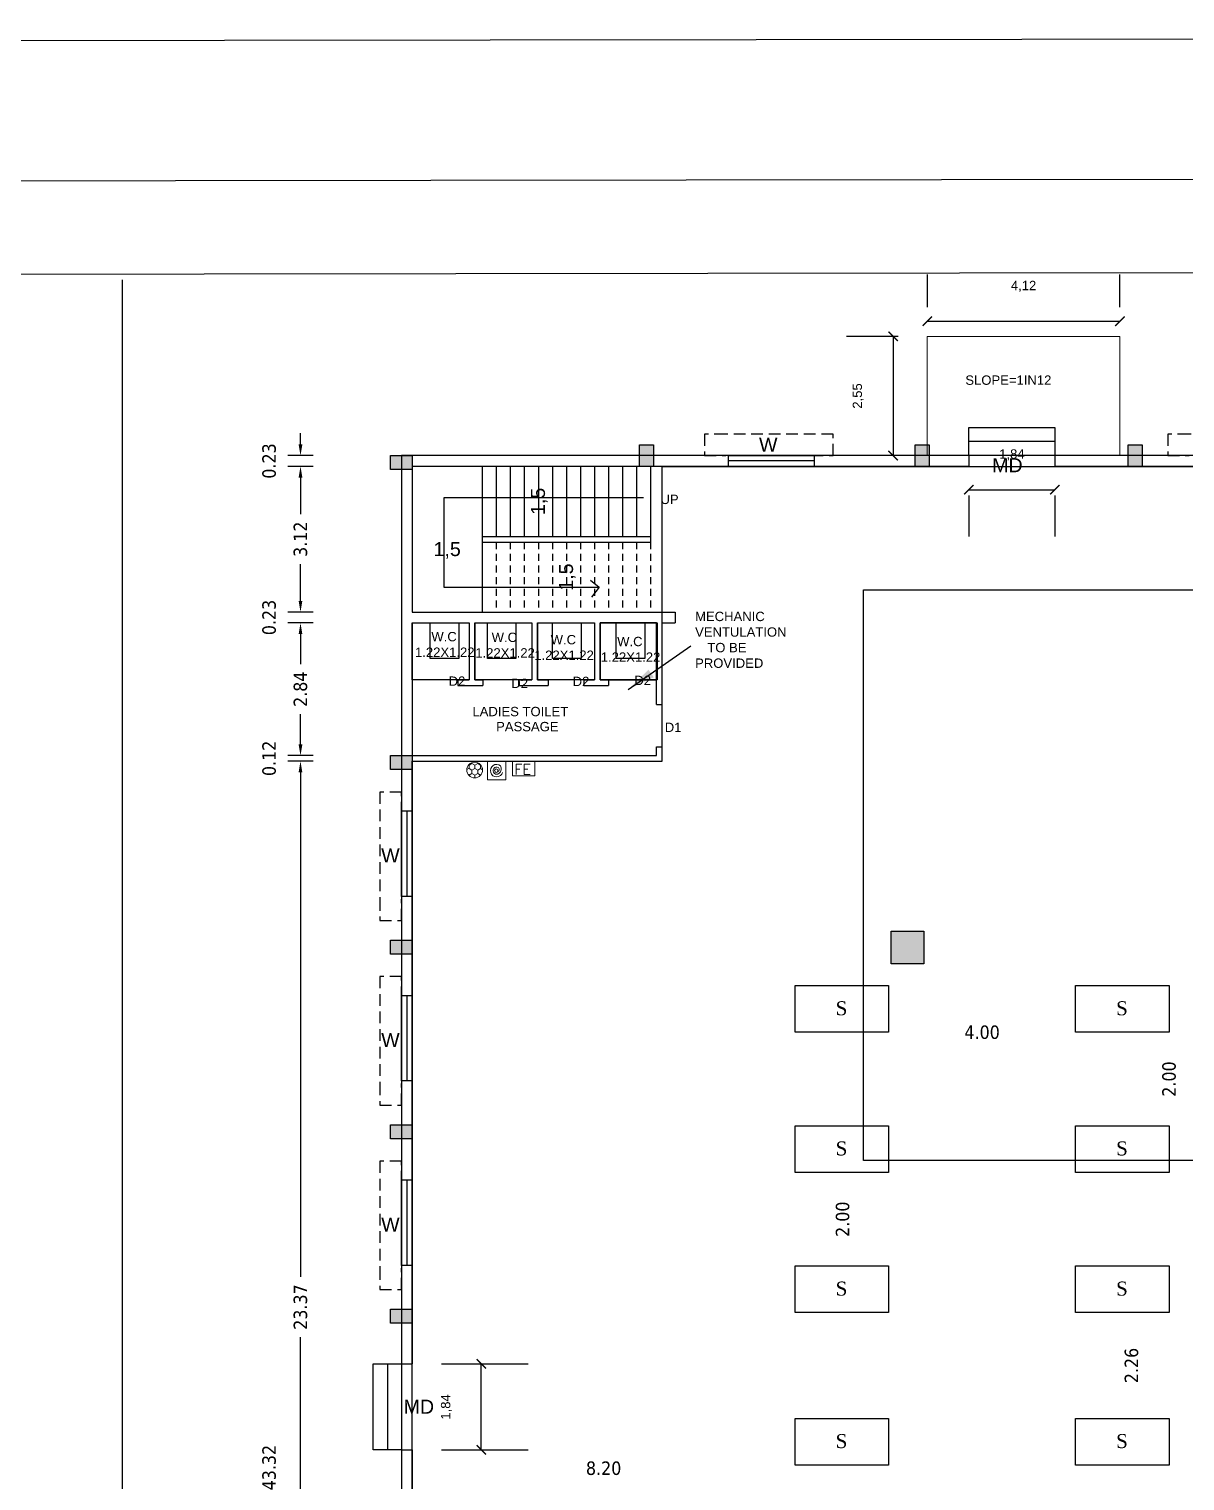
# Model space of a CAD drawing. Header units: metres. Extents: x 2292 to 2697, y 2134 to 2248.
# Drawn here: x 2505.64 to 2530.36, y 2216.85 to 2247.92 of the extents above; entities that cross this region are included whole.
import ezdxf

# ---------------------------------------------------------------- set-up
doc = ezdxf.new("R2010")
doc.units = ezdxf.units.M
doc.linetypes.add('DASHED', pattern=[0.75, 0.5, -0.25])
for name, color, linetype in [('BLK_1_COVERED_AREA', 140, 'Continuous'), ('BLK_1_FLR_0_EXIT_WIDTH_DOOR', 2, 'Continuous'), ('BLK_1_FLR_0_REGULAR_ROOM_4', 4, 'Continuous'), ('BLK_1_FLR_0_ROOM_4_LIGHT_VENTILATION_1', 4, 'Continuous'), ('BLK_1_FLR_0_WASH', 60, 'Continuous'), ('BLK_1_FLR_0_WATER_CLOSET', 213, 'Continuous'), ('TOILET_VENTILATION', 6, 'Continuous'), ('WORKSHOP_AREA', 121, 'Continuous')]:
    doc.layers.add(name, color=color, linetype=linetype)
doc.layers.add('BLK_1_DA_RAMP_1', color=1, linetype='Continuous', lineweight=0)
doc.layers.add('BLK_1_FLR_0_BLT_UP_AREA', color=45, linetype='Continuous', plot=False)
doc.styles.add('CODE', font='tahoma.ttf')
doc.styles.add('DIM', font='swissc.ttf')
doc.styles.add('Schedule', font='romans.shx')
doc.styles.get("Standard").update_dxf_attribs({"font": 'arial.ttf'})
doc.dimstyles.new('Din', dxfattribs={"dimscale": 0, "dimtxt": 0.25, "dimasz": 0.1, "dimexe": 0.15, "dimexo": 0.15, "dimgap": 0.03, "dimtad": 0, "dimzin": 0, "dimdsep": 46, "dimtxsty": 'DIM', "dimblk": 'ARCHTICK', "dimcen": 0.09, "dimdle": 0.15, "dimse1": 1, "dimse2": 1, "dimclrd": 256, "dimclre": 256, "dimclrt": 7, "dimadec": 0, "dimazin": 3, "dimtfac": 1, "dimtofl": 0, "dimtmove": 1, "dimatfit": 3, "dimfxl": 0, "dimtolj": 1, "dimtzin": 0, "dimarcsym": 0})
doc.dimstyles.new('ISO-25', dxfattribs={"dimtxt": 0.5, "dimasz": 2.5, "dimexe": 1, "dimexo": 0.625, "dimtad": 1, "dimtxsty": 'Standard', "dimcen": 2.5, "dimadec": 0, "dimazin": 0, "dimtfac": 1, "dimtmove": 0, "dimatfit": 3, "dimfxl": 0, "dimarcsym": 0})

# ---------------------------------------------------------------- blocks, each defined once
blk = doc.blocks.new('*D367')
at = {"layer": 'Defpoints', "color": 0}
for p in [(2517.132, 2238.561), (2516.832, 2237.061), (2517.132, 2237.061)]:
    blk.add_point(p, dxfattribs=at)
at = {"color": 0, "insert": (2516.552, 2237.811), "char_height": 0.3, "attachment_point": 5, "rotation": 90}
blk.add_mtext('1,5', dxfattribs=at)
blk = doc.blocks.new('_ArchTick')
at = {"color": 0, "linetype": 'ByBlock', "const_width": 0.15}
blk.add_lwpolyline([(-0.5, -0.5), (0.5, 0.5)], dxfattribs=at)
blk = doc.blocks.new('*D368')
at = {"layer": 'Defpoints', "color": 0, "linetype": 'DASHED', "ltscale": 0.3}
for p in [(2517.432, 2236.941), (2517.432, 2236.941), (2517.432, 2235.441)]:
    blk.add_point(p, dxfattribs=at)
at = {"color": 0, "linetype": 'DASHED', "ltscale": 0.3, "insert": (2517.152, 2236.191), "char_height": 0.3, "attachment_point": 5, "rotation": 90}
blk.add_mtext('1,5', dxfattribs=at)
blk = doc.blocks.new('*D369')
at = {"layer": 'Defpoints', "color": 0}
for p in [(2513.832, 2236.482), (2513.832, 2236.473), (2515.332, 2236.473)]:
    blk.add_point(p, dxfattribs=at)
at = {"color": 0, "insert": (2514.582, 2236.762), "char_height": 0.3, "attachment_point": 5}
blk.add_mtext('1,5', dxfattribs=at)
blk = doc.blocks.new('A$C3F6E631D')
at = {"lineweight": 9}
for p, q in [((0, 0.885), (0.902, 0.885)), ((0, 0), (0, 0.885)), ((0.902, 0.885), (0.902, 0)), ((0.902, 0), (0, 0))]:
    blk.add_line(p, q, dxfattribs=at)
blk.add_circle((0.448, 0.466), 0.0817, dxfattribs=at)
for centre, radius, start, end in [((0.448, 0.447), 0.299, 321.4372, 253.2573), ((0.449, 0.447), 0.174, 329.12635, 222.29362), ((0.543, 0.517), 0.292, 219.90119, 298.52807), ((0.509, 0.459), 0.135, 195.99312, 311.1342)]:
    blk.add_arc(centre, radius, start, end, dxfattribs=at)
blk = doc.blocks.new('A$C453E5C48')
at = {"linetype": 'ByBlock', "lineweight": 9}
for p, q in [((0, 0.489), (0.639, 0.489)), ((0, 0.063), (0, 0.489)), ((0.639, 0.489), (0.639, 0.063)), ((0.639, 0.063), (0, 0.063))]:
    blk.add_line(p, q, dxfattribs=at)
at = {"lineweight": 9, "style": 'Schedule'}
blk.add_text('FE', height=0.3048, dxfattribs=at).set_placement((0.051, 0.103))
blk = doc.blocks.new('A$C57323508')
at = {"lineweight": 9}
for p, q in [((0.475, 0.647), (0.41, 0.759)), ((0, 0.372), (0.134, 0.372)), ((0.126, 0.097), (0.134, 0.097)), ((0.134, 0.647), (0.158, 0.647)), ((0.213, 0.509), (0.134, 0.647)), ((0.134, 0.372), (0.213, 0.509)), ((0.213, 0.234), (0.134, 0.372)), ((0.134, 0.097), (0.213, 0.234)), ((0.141, 0.084), (0.134, 0.097)), ((0.158, 0.647), (0.181, 0.687)), ((0.213, 0.509), (0.372, 0.509)), ((0.213, 0.234), (0.372, 0.234)), ((0.372, 0.509), (0.451, 0.647)), ((0.451, 0.372), (0.372, 0.509)), ((0.372, 0.234), (0.451, 0.372)), ((0.451, 0.097), (0.372, 0.234)), ((0.396, 0), (0.451, 0.097)), ((0.451, 0.372), (0.61, 0.372)), ((0.451, 0.097), (0.61, 0.097)), ((0.475, 0.647), (0.634, 0.647)), ((0.689, 0.509), (0.61, 0.647)), ((0.61, 0.372), (0.689, 0.509)), ((0.689, 0.234), (0.61, 0.372)), ((0.61, 0.097), (0.689, 0.234)), ((0.618, 0.084), (0.61, 0.097)), ((0.634, 0.647), (0.648, 0.671)), ((0.689, 0.509), (0.737, 0.509)), ((0.689, 0.234), (0.73, 0.234))]:
    blk.add_line(p, q, dxfattribs=at)
blk.add_circle((0.38, 0.38), 0.38, dxfattribs=at)
blk = doc.blocks.new('*D376')
at = {"lineweight": -2}
for p, q in [((2511.713, 2232.251), (2511.176, 2232.251)), ((2511.713, 2208.886), (2511.176, 2208.886))]:
    blk.add_line(p, q, dxfattribs=at)
for p, q in [((2511.444, 2232.011), (2511.444, 2221.211)), ((2511.444, 2209.126), (2511.444, 2219.925))]:
    blk.add_line(p, q)
for points in [[(2511.404, 2232.011), (2511.484, 2232.011), (2511.444, 2232.251)], [(2511.404, 2209.126), (2511.484, 2209.126), (2511.444, 2208.886)]]:
    blk.add_solid(points)
at = {"layer": 'Defpoints', "color": 0}
for p in [(2511.444, 2232.251), (2513.832, 2232.251), (2513.832, 2208.886)]:
    blk.add_point(p, dxfattribs=at)
at = {"insert": (2511.444, 2220.568), "char_height": 0.288, "attachment_point": 5, "rotation": 90, "style": 'CODE'}
blk.add_mtext('\\A1;23.37', dxfattribs=at)
blk = doc.blocks.new('*D377')
for p, q in [((2511.444, 2232.611), (2511.444, 2232.851)), ((2511.444, 2232.011), (2511.444, 2231.771))]:
    blk.add_line(p, q)
at = {"lineweight": -2}
for p, q in [((2511.713, 2232.371), (2511.176, 2232.371)), ((2511.713, 2232.251), (2511.176, 2232.251))]:
    blk.add_line(p, q, dxfattribs=at)
for points in [[(2511.404, 2232.611), (2511.484, 2232.611), (2511.444, 2232.371)], [(2511.404, 2232.011), (2511.484, 2232.011), (2511.444, 2232.251)]]:
    blk.add_solid(points)
at = {"layer": 'Defpoints', "color": 0}
for p in [(2511.444, 2232.371), (2513.832, 2232.371), (2513.832, 2232.251)]:
    blk.add_point(p, dxfattribs=at)
at = {"insert": (2510.774, 2232.311), "char_height": 0.288, "attachment_point": 5, "rotation": 90, "style": 'CODE'}
blk.add_mtext('\\A1;0.12', dxfattribs=at)
blk = doc.blocks.new('*D378')
at = {"lineweight": -2}
for p, q in [((2511.713, 2235.211), (2511.176, 2235.211)), ((2511.713, 2232.371), (2511.176, 2232.371))]:
    blk.add_line(p, q, dxfattribs=at)
for p, q in [((2511.444, 2234.971), (2511.444, 2234.328)), ((2511.444, 2232.611), (2511.444, 2233.254))]:
    blk.add_line(p, q)
for points in [[(2511.404, 2234.971), (2511.484, 2234.971), (2511.444, 2235.211)], [(2511.404, 2232.611), (2511.484, 2232.611), (2511.444, 2232.371)]]:
    blk.add_solid(points)
at = {"layer": 'Defpoints', "color": 0}
for p in [(2511.444, 2235.211), (2513.832, 2235.211), (2513.832, 2232.371)]:
    blk.add_point(p, dxfattribs=at)
at = {"insert": (2511.444, 2233.791), "char_height": 0.288, "attachment_point": 5, "rotation": 90, "style": 'CODE'}
blk.add_mtext('\\A1;2.84', dxfattribs=at)
blk = doc.blocks.new('*D379')
for p, q in [((2511.444, 2235.681), (2511.444, 2235.921)), ((2511.444, 2234.971), (2511.444, 2234.731))]:
    blk.add_line(p, q)
at = {"lineweight": -2}
for p, q in [((2511.713, 2235.441), (2511.176, 2235.441)), ((2511.713, 2235.211), (2511.176, 2235.211))]:
    blk.add_line(p, q, dxfattribs=at)
for points in [[(2511.404, 2235.681), (2511.484, 2235.681), (2511.444, 2235.441)], [(2511.404, 2234.971), (2511.484, 2234.971), (2511.444, 2235.211)]]:
    blk.add_solid(points)
at = {"layer": 'Defpoints', "color": 0}
for p in [(2511.444, 2235.441), (2513.832, 2235.441), (2513.832, 2235.211)]:
    blk.add_point(p, dxfattribs=at)
at = {"insert": (2510.774, 2235.326), "char_height": 0.288, "attachment_point": 5, "rotation": 90, "style": 'CODE'}
blk.add_mtext('\\A1;0.23', dxfattribs=at)
blk = doc.blocks.new('*D380')
at = {"lineweight": -2}
for p, q in [((2511.713, 2238.561), (2511.176, 2238.561)), ((2511.713, 2235.441), (2511.176, 2235.441))]:
    blk.add_line(p, q, dxfattribs=at)
for p, q in [((2511.444, 2238.321), (2511.444, 2237.535)), ((2511.444, 2235.681), (2511.444, 2236.466))]:
    blk.add_line(p, q)
for points in [[(2511.404, 2238.321), (2511.484, 2238.321), (2511.444, 2238.561)], [(2511.404, 2235.681), (2511.484, 2235.681), (2511.444, 2235.441)]]:
    blk.add_solid(points)
at = {"layer": 'Defpoints', "color": 0}
for p in [(2511.444, 2238.561), (2513.832, 2238.561), (2513.832, 2235.441)]:
    blk.add_point(p, dxfattribs=at)
at = {"insert": (2511.444, 2237.001), "char_height": 0.288, "attachment_point": 5, "rotation": 90, "style": 'CODE'}
blk.add_mtext('\\A1;3.12', dxfattribs=at)
blk = doc.blocks.new('*D381')
for p, q in [((2511.444, 2239.031), (2511.444, 2239.271)), ((2511.444, 2238.321), (2511.444, 2238.081))]:
    blk.add_line(p, q)
at = {"lineweight": -2}
for p, q in [((2511.713, 2238.791), (2511.176, 2238.791)), ((2511.713, 2238.561), (2511.176, 2238.561))]:
    blk.add_line(p, q, dxfattribs=at)
for points in [[(2511.404, 2239.031), (2511.484, 2239.031), (2511.444, 2238.791)], [(2511.404, 2238.321), (2511.484, 2238.321), (2511.444, 2238.561)]]:
    blk.add_solid(points)
at = {"layer": 'Defpoints', "color": 0}
for p in [(2511.444, 2238.791), (2513.832, 2238.791), (2513.832, 2238.561)]:
    blk.add_point(p, dxfattribs=at)
at = {"insert": (2510.774, 2238.676), "char_height": 0.288, "attachment_point": 5, "rotation": 90, "style": 'CODE'}
blk.add_mtext('\\A1;0.23', dxfattribs=at)
blk = doc.blocks.new('*D382')
at = {"layer": 'Defpoints', "color": 0}
for p in [(2513.832, 2238.791), (2510.774, 2195.471), (2513.832, 2195.471)]:
    blk.add_point(p, dxfattribs=at)
at = {"insert": (2510.774, 2217.131), "char_height": 0.288, "attachment_point": 5, "rotation": 90, "style": 'CODE'}
blk.add_mtext('\\A1;43.32', dxfattribs=at)
blk = doc.blocks.new('*D477')
at = {"layer": 'Defpoints', "color": 0}
for p in [(2523.026, 2223.448), (2523.026, 2221.448), (2523.042, 2221.448)]:
    blk.add_point(p, dxfattribs=at)
at = {"insert": (2523.042, 2222.448), "char_height": 0.288, "attachment_point": 5, "rotation": 90, "style": 'CODE'}
blk.add_mtext('\\A1;2.00', dxfattribs=at)
blk = doc.blocks.new('*D488')
at = {"layer": 'Defpoints', "color": 0}
for p in [(2529.248, 2220.448), (2529.222, 2218.185), (2529.248, 2218.185)]:
    blk.add_point(p, dxfattribs=at)
at = {"insert": (2529.222, 2219.317), "char_height": 0.288, "attachment_point": 5, "rotation": 90, "style": 'CODE'}
blk.add_mtext('\\A1;2.26', dxfattribs=at)
blk = doc.blocks.new('*D489')
at = {"layer": 'Defpoints', "color": 0}
for p in [(2530.026, 2226.448), (2530.026, 2226.448), (2530.026, 2224.448)]:
    blk.add_point(p, dxfattribs=at)
at = {"insert": (2530.026, 2225.448), "char_height": 0.288, "attachment_point": 5, "rotation": 90, "style": 'CODE'}
blk.add_mtext('\\A1;2.00', dxfattribs=at)
blk = doc.blocks.new('*D490')
at = {"layer": 'Defpoints', "color": 0}
for p in [(2530.026, 2221.448), (2534.046, 2221.448), (2534.046, 2220.899)]:
    blk.add_point(p, dxfattribs=at)
at = {"insert": (2532.036, 2220.899), "char_height": 0.288, "attachment_point": 5, "style": 'CODE'}
blk.add_mtext('\\A1;4.02', dxfattribs=at)
blk = doc.blocks.new('*D508')
at = {"layer": 'Defpoints', "color": 0}
for p in [(2524.026, 2227.448), (2528.026, 2227.448), (2528.026, 2226.448)]:
    blk.add_point(p, dxfattribs=at)
at = {"insert": (2526.026, 2226.448), "char_height": 0.288, "attachment_point": 5, "style": 'CODE'}
blk.add_mtext('\\A1;4.00', dxfattribs=at)
blk = doc.blocks.new('*D509')
at = {"layer": 'Defpoints', "color": 0}
for p in [(2513.832, 2217.185), (2513.832, 2217.116), (2522.026, 2217.185)]:
    blk.add_point(p, dxfattribs=at)
at = {"insert": (2517.929, 2217.116), "char_height": 0.288, "attachment_point": 5, "style": 'CODE'}
blk.add_mtext('\\A1;8.20', dxfattribs=at)
blk = doc.blocks.new('*D496')
at = {"layer": 'BLK_1_FLR_0_EXIT_WIDTH_DOOR', "color": 0, "lineweight": -2}
for p, q in [((2525.743, 2238.061), (2527.583, 2238.061)), ((2525.743, 2237.936), (2525.743, 2237.061)), ((2527.583, 2237.936), (2527.583, 2237.061))]:
    blk.add_line(p, q, dxfattribs=at)
at = {"layer": 'Defpoints', "color": 0}
for p in [(2525.743, 2238.561), (2527.583, 2238.561), (2527.583, 2238.061)]:
    blk.add_point(p, dxfattribs=at)
at = {"layer": 'BLK_1_FLR_0_EXIT_WIDTH_DOOR', "color": 0, "lineweight": -2, "xscale": 0.2, "yscale": 0.2, "zscale": 0.2, "rotation": 180}
blk.add_blockref('_ArchTick', (2525.743, 2238.061), dxfattribs=at)
at = {"layer": 'BLK_1_FLR_0_EXIT_WIDTH_DOOR', "color": 0, "lineweight": -2, "xscale": 0.2, "yscale": 0.2, "zscale": 0.2}
blk.add_blockref('_ArchTick', (2527.583, 2238.061), dxfattribs=at)
at = {"layer": 'BLK_1_FLR_0_EXIT_WIDTH_DOOR', "color": 0, "insert": (2526.663, 2238.807), "char_height": 0.2, "attachment_point": 5}
blk.add_mtext('1,84', dxfattribs=at)
blk = doc.blocks.new('*D497')
at = {"layer": 'BLK_1_FLR_0_EXIT_WIDTH_DOOR', "color": 0, "lineweight": -2}
for p, q in [((2514.457, 2219.35), (2516.312, 2219.35)), ((2515.312, 2217.51), (2515.312, 2219.35)), ((2514.457, 2217.51), (2516.312, 2217.51))]:
    blk.add_line(p, q, dxfattribs=at)
at = {"layer": 'Defpoints', "color": 0}
for p in [(2513.832, 2219.35), (2515.312, 2219.35), (2513.832, 2217.51)]:
    blk.add_point(p, dxfattribs=at)
at = {"layer": 'BLK_1_FLR_0_EXIT_WIDTH_DOOR', "color": 0, "lineweight": -2, "xscale": 0.2, "yscale": 0.2, "zscale": 0.2}
for p, rotation in [((2515.312, 2219.35), 90), ((2515.312, 2217.51), 270)]:
    blk.add_blockref('_ArchTick', p, dxfattribs=dict(at, rotation=rotation))
at = {"layer": 'BLK_1_FLR_0_EXIT_WIDTH_DOOR', "color": 0, "insert": (2514.567, 2218.43), "char_height": 0.2, "attachment_point": 5, "rotation": 90}
blk.add_mtext('1,84', dxfattribs=at)
blk = doc.blocks.new('*D567')
at = {"layer": 'BLK_1_DA_RAMP_1', "color": 0, "lineweight": -2}
for p, q in [((2524.229, 2241.343), (2523.121, 2241.343)), ((2524.121, 2241.343), (2524.121, 2238.791)), ((2524.229, 2238.791), (2523.121, 2238.791))]:
    blk.add_line(p, q, dxfattribs=at)
at = {"layer": 'Defpoints', "color": 0}
for p in [(2524.854, 2241.343), (2524.121, 2238.791), (2524.854, 2238.791)]:
    blk.add_point(p, dxfattribs=at)
at = {"layer": 'BLK_1_DA_RAMP_1', "color": 0, "lineweight": -2, "xscale": 0.2, "yscale": 0.2, "zscale": 0.2}
for p, rotation in [((2524.121, 2241.343), 90), ((2524.121, 2238.791), 270)]:
    blk.add_blockref('_ArchTick', p, dxfattribs=dict(at, rotation=rotation))
at = {"layer": 'BLK_1_DA_RAMP_1', "color": 0, "insert": (2523.375, 2240.067), "char_height": 0.2, "attachment_point": 5, "rotation": 90}
blk.add_mtext('2,55', dxfattribs=at)
blk = doc.blocks.new('*D568')
at = {"layer": 'BLK_1_DA_RAMP_1', "color": 0, "lineweight": -2}
for p, q in [((2524.854, 2241.968), (2524.854, 2242.667)), ((2528.973, 2241.968), (2528.973, 2242.667)), ((2524.854, 2241.667), (2528.973, 2241.667))]:
    blk.add_line(p, q, dxfattribs=at)
at = {"layer": 'Defpoints', "color": 0}
for p in [(2528.973, 2241.667), (2524.854, 2241.343), (2528.973, 2241.343)]:
    blk.add_point(p, dxfattribs=at)
at = {"layer": 'BLK_1_DA_RAMP_1', "color": 0, "lineweight": -2, "xscale": 0.2, "yscale": 0.2, "zscale": 0.2, "rotation": 180}
blk.add_blockref('_ArchTick', (2524.854, 2241.667), dxfattribs=at)
at = {"layer": 'BLK_1_DA_RAMP_1', "color": 0, "lineweight": -2, "xscale": 0.2, "yscale": 0.2, "zscale": 0.2}
blk.add_blockref('_ArchTick', (2528.973, 2241.667), dxfattribs=at)
at = {"layer": 'BLK_1_DA_RAMP_1', "color": 0, "insert": (2526.913, 2242.413), "char_height": 0.2, "attachment_point": 5}
blk.add_mtext('4,12', dxfattribs=at)

msp = doc.modelspace()

# ---------------------------------------------------------------- hatches: boundary and pattern name
h = msp.add_hatch(color=256)
h.dxf.hatch_style = 1
h.paths.add_polyline_path([(2518.99681, 2239.02066), (2518.69681, 2239.02066), (2518.69681, 2238.56066), (2518.99681, 2238.56066)])
h = msp.add_hatch(color=256)
h.dxf.hatch_style = 1
h.paths.add_polyline_path([(2524.88998, 2239.02066), (2524.58998, 2239.02066), (2524.58998, 2238.56066), (2524.88998, 2238.56066)])
h = msp.add_hatch(color=256)
h.dxf.hatch_style = 1
h.paths.add_polyline_path([(2529.44998, 2239.02066), (2529.14998, 2239.02066), (2529.14998, 2238.56066), (2529.44998, 2238.56066)])
h = msp.add_hatch(color=256)
h.dxf.hatch_style = 1
h.paths.add_polyline_path([(2513.3721, 2238.79066), (2513.3721, 2238.49066), (2513.8321, 2238.49066), (2513.8321, 2238.79066)])
h = msp.add_hatch(color=256)
h.dxf.hatch_style = 1
h.paths.add_polyline_path([(2513.3721, 2232.37066), (2513.3721, 2232.07066), (2513.8321, 2232.07066), (2513.8321, 2232.37066)])
h = msp.add_hatch(color=256)
h.dxf.hatch_style = 1
h.paths.add_polyline_path([(2513.3721, 2228.42066), (2513.3721, 2228.12066), (2513.8321, 2228.12066), (2513.8321, 2228.42066)])
h = msp.add_hatch(color=256)
h.dxf.hatch_style = 1
h.paths.add_polyline_path([(2524.07877, 2227.91437), (2524.77877, 2227.91437), (2524.77877, 2228.61437), (2524.07877, 2228.61437)])
h = msp.add_hatch(color=256)
h.dxf.hatch_style = 1
h.paths.add_polyline_path([(2513.3721, 2224.47066), (2513.3721, 2224.17066), (2513.8321, 2224.17066), (2513.8321, 2224.47066)])
h = msp.add_hatch(color=256)
h.dxf.hatch_style = 1
h.paths.add_polyline_path([(2513.3721, 2220.52066), (2513.3721, 2220.22066), (2513.8321, 2220.22066), (2513.8321, 2220.52066)])

# ---------------------------------------------------------------- linework, layer by layer
for p, q in [((2507.62711, 2242.55212), (2507.62711, 2141.07732)), ((2522.4335, 2238.67566), (2520.6035, 2238.67566)), ((2525.74315, 2238.79066), (2525.74315, 2238.56066)), ((2527.58315, 2238.79066), (2527.58315, 2238.56066)), ((2515.3321, 2238.56066), (2515.3321, 2235.44066)), ((2515.6321, 2238.56066), (2515.6321, 2237.06066)), ((2515.9321, 2238.56066), (2515.9321, 2237.06066)), ((2516.2321, 2238.56066), (2516.2321, 2237.06066)), ((2516.5321, 2238.56066), (2516.5321, 2237.06066)), ((2516.8321, 2238.56066), (2516.8321, 2237.06066)), ((2517.1321, 2238.56066), (2517.1321, 2237.06066)), ((2517.4321, 2238.56066), (2517.4321, 2237.06066)), ((2517.7321, 2238.56066), (2517.7321, 2237.06066)), ((2518.0321, 2238.56066), (2518.0321, 2237.06066)), ((2518.3321, 2238.56066), (2518.3321, 2237.06066)), ((2518.6321, 2238.56066), (2518.6321, 2237.06066)), ((2518.9321, 2238.56066), (2518.9321, 2237.06066)), ((2515.3321, 2237.06066), (2518.9321, 2237.06066)), ((2515.3321, 2236.94066), (2518.9321, 2236.94066)), ((2518.9321, 2237.06066), (2518.9321, 2236.94066)), ((2513.8321, 2235.44066), (2519.4621, 2235.44066)), ((2519.4621, 2235.44066), (2519.4621, 2235.21066)), ((2513.8321, 2235.21066), (2515.0521, 2235.21066)), ((2515.0521, 2235.21066), (2515.0521, 2233.99066)), ((2515.1721, 2235.21066), (2516.3921, 2235.21066)), ((2515.1721, 2235.21066), (2515.1721, 2233.99066)), ((2516.3921, 2235.21066), (2516.3921, 2233.99066)), ((2516.5121, 2235.21066), (2517.7321, 2235.21066)), ((2516.5121, 2235.21066), (2516.5121, 2233.99066)), ((2517.7321, 2235.21066), (2517.7321, 2233.99066)), ((2517.8521, 2235.21066), (2519.0607, 2235.21066)), ((2517.8521, 2235.21066), (2517.8521, 2233.99066)), ((2519.0607, 2233.4647), (2519.0607, 2235.21066)), ((2519.1807, 2235.21066), (2519.4621, 2235.21066)), ((2519.1807, 2233.4647), (2519.1807, 2235.21066)), ((2514.8134, 2233.99066), (2515.0521, 2233.99066)), ((2514.8134, 2233.99066), (2514.8134, 2233.87066)), ((2515.1721, 2233.99066), (2515.34776, 2233.99066)), ((2515.34776, 2233.99066), (2515.34776, 2233.87066)), ((2516.10776, 2233.99066), (2516.3921, 2233.99066)), ((2516.10776, 2233.99066), (2516.10776, 2233.87066)), ((2516.5121, 2233.99066), (2516.74496, 2233.99066)), ((2516.74496, 2233.99066), (2516.74496, 2233.87066)), ((2517.50496, 2233.99066), (2517.7321, 2233.99066)), ((2517.50496, 2233.99066), (2517.50496, 2233.87066)), ((2517.8521, 2233.99066), (2518.03594, 2233.99066)), ((2518.03594, 2233.99066), (2518.03594, 2233.87066)), ((2514.8134, 2233.87066), (2515.34776, 2233.87066)), ((2516.10776, 2233.87066), (2516.74496, 2233.87066)), ((2517.50496, 2233.87066), (2518.03594, 2233.87066)), ((2519.0607, 2233.4647), (2519.1807, 2233.4647)), ((2519.0607, 2232.37066), (2519.0607, 2232.5547)), ((2519.0607, 2232.5547), (2519.1807, 2232.5547)), ((2519.1807, 2232.25066), (2519.1807, 2232.5547)), ((2513.8321, 2232.37066), (2519.0607, 2232.37066)), ((2513.8321, 2232.25066), (2519.1807, 2232.25066)), ((2513.7171, 2231.18745), (2513.7171, 2229.35745)), ((2513.7171, 2227.23745), (2513.7171, 2225.40745)), ((2513.7171, 2223.28745), (2513.7171, 2221.45745)), ((2513.6021, 2219.35001), (2513.8321, 2219.35001)), ((2513.6021, 2217.51001), (2513.8321, 2217.51001))]:
    msp.add_line(p, q)
at = {"linetype": 'DASHED', "ltscale": 0.3}
for p, q in [((2515.6321, 2236.94066), (2515.6321, 2235.44066)), ((2515.9321, 2236.94066), (2515.9321, 2235.44066)), ((2516.2321, 2236.94066), (2516.2321, 2235.44066)), ((2516.5321, 2236.94066), (2516.5321, 2235.44066)), ((2516.8321, 2236.94066), (2516.8321, 2235.44066)), ((2517.1321, 2236.94066), (2517.1321, 2235.44066)), ((2517.4321, 2236.94066), (2517.4321, 2235.44066)), ((2517.7321, 2236.94066), (2517.7321, 2235.44066)), ((2518.0321, 2236.94066), (2518.0321, 2235.44066)), ((2518.3321, 2236.94066), (2518.3321, 2235.44066)), ((2518.6321, 2236.94066), (2518.6321, 2235.44066)), ((2518.9321, 2236.94066), (2518.9321, 2235.44066))]:
    msp.add_line(p, q, dxfattribs=at)
for points in [[(2407.44008, 2247.55212), (2697.4936, 2247.92048), (2697.4936, 2136.32048), (2407.44008, 2135.95212)], [(2410.44008, 2244.55212), (2694.4936, 2244.92048), (2694.4936, 2139.32048), (2410.44008, 2138.95212)], [(2412.44008, 2242.55212), (2692.4936, 2242.92048), (2692.4936, 2141.32048), (2412.44008, 2140.95212)], [(2518.99681, 2239.02066), (2518.99681, 2238.56066), (2518.69681, 2238.56066), (2518.69681, 2239.02066)], [(2524.88998, 2239.02066), (2524.88998, 2238.56066), (2524.58998, 2238.56066), (2524.58998, 2239.02066)], [(2529.44998, 2239.02066), (2529.44998, 2238.56066), (2529.14998, 2238.56066), (2529.14998, 2239.02066)], [(2513.3721, 2238.79066), (2513.8321, 2238.79066), (2513.8321, 2238.49066), (2513.3721, 2238.49066)], [(2520.6035, 2238.79066), (2522.4335, 2238.79066), (2522.4335, 2238.56066), (2520.6035, 2238.56066)], [(2513.3721, 2232.37066), (2513.8321, 2232.37066), (2513.8321, 2232.07066), (2513.3721, 2232.07066)], [(2513.6021, 2229.35745), (2513.6021, 2231.18745), (2513.8321, 2231.18745), (2513.8321, 2229.35745)], [(2513.3721, 2228.42066), (2513.8321, 2228.42066), (2513.8321, 2228.12066), (2513.3721, 2228.12066)], [(2524.07877, 2228.61437), (2524.77877, 2228.61437), (2524.77877, 2227.91437), (2524.07877, 2227.91437)], [(2513.6021, 2225.40745), (2513.6021, 2227.23745), (2513.8321, 2227.23745), (2513.8321, 2225.40745)], [(2513.3721, 2224.47066), (2513.8321, 2224.47066), (2513.8321, 2224.17066), (2513.3721, 2224.17066)], [(2513.6021, 2221.45745), (2513.6021, 2223.28745), (2513.8321, 2223.28745), (2513.8321, 2221.45745)], [(2513.3721, 2220.52066), (2513.8321, 2220.52066), (2513.8321, 2220.22066), (2513.3721, 2220.22066)]]:
    msp.add_lwpolyline(points, close=True)
for points in [[(2525.74315, 2238.79066), (2525.74315, 2239.09066), (2525.74315, 2239.39066), (2527.58315, 2239.39066), (2527.58315, 2238.79066)], [(2527.58315, 2239.09066), (2525.74315, 2239.09066)], [(2525.74315, 2238.56066), (2513.8321, 2238.56066), (2513.8321, 2235.44066)], [(2549.50811, 2238.56066), (2527.58315, 2238.56066)], [(2518.78221, 2237.88649), (2514.50899, 2237.88649), (2514.50899, 2235.97814), (2517.83351, 2235.97814)], [(2517.64756, 2236.12258), (2517.83351, 2235.97814), (2517.66677, 2235.76347)], [(2513.8321, 2235.21066), (2513.8321, 2219.35001)], [(2513.6021, 2217.51001), (2513.3021, 2217.51001), (2513.0021, 2217.51001), (2513.0021, 2219.35001), (2513.6021, 2219.35001)], [(2513.3021, 2219.35001), (2513.3021, 2217.51001)], [(2513.8321, 2217.51001), (2513.8321, 2207.97632)]]:
    msp.add_lwpolyline(points)
at = {"linetype": 'DASHED', "ltscale": 0.5}
for points in [[(2522.37636, 2238.79066), (2522.83636, 2238.79066), (2522.83636, 2239.25066), (2520.54636, 2239.25066), (2520.08636, 2239.25066), (2520.08636, 2238.79066), (2520.54636, 2238.79066)], [(2532.28746, 2238.79066), (2532.74746, 2238.79066), (2532.74746, 2239.25066), (2530.45746, 2239.25066), (2529.99746, 2239.25066), (2529.99746, 2238.79066), (2530.45746, 2238.79066)], [(2513.6021, 2231.13031), (2513.6021, 2231.59031), (2513.1421, 2231.59031), (2513.1421, 2229.30031), (2513.1421, 2228.84031), (2513.6021, 2228.84031), (2513.6021, 2229.30031)], [(2513.6021, 2227.18031), (2513.6021, 2227.64031), (2513.1421, 2227.64031), (2513.1421, 2225.35031), (2513.1421, 2224.89031), (2513.6021, 2224.89031), (2513.6021, 2225.35031)], [(2513.6021, 2223.23031), (2513.6021, 2223.69031), (2513.1421, 2223.69031), (2513.1421, 2221.40031), (2513.1421, 2220.94031), (2513.6021, 2220.94031), (2513.6021, 2221.40031)]]:
    msp.add_lwpolyline(points, dxfattribs=at)
at = {"ltscale": 25}
for points in [[(2522.02624, 2227.44843), (2524.02624, 2227.44843), (2524.02624, 2226.44843), (2522.02624, 2226.44843)], [(2528.02624, 2227.44843), (2530.02624, 2227.44843), (2530.02624, 2226.44843), (2528.02624, 2226.44843)], [(2522.02624, 2224.44843), (2524.02624, 2224.44843), (2524.02624, 2223.44843), (2522.02624, 2223.44843)], [(2528.02624, 2224.44843), (2530.02624, 2224.44843), (2530.02624, 2223.44843), (2528.02624, 2223.44843)], [(2522.02624, 2221.44843), (2524.02624, 2221.44843), (2524.02624, 2220.44843), (2522.02624, 2220.44843)], [(2528.02624, 2221.44843), (2530.02624, 2221.44843), (2530.02624, 2220.44843), (2528.02624, 2220.44843)], [(2522.02624, 2218.18533), (2524.02624, 2218.18533), (2524.02624, 2217.18533), (2522.02624, 2217.18533)], [(2528.02624, 2218.18533), (2530.02624, 2218.18533), (2530.02624, 2217.18533), (2528.02624, 2217.18533)]]:
    msp.add_lwpolyline(points, close=True, dxfattribs=at)
at = {"layer": 'BLK_1_COVERED_AREA', "color": 140, "ltscale": 0.3}
msp.add_lwpolyline([(2513.6021, 2238.79066), (2513.6021, 2195.47066), (2553.6021, 2195.47066), (2553.6021, 2238.79066)], close=True, dxfattribs=at)
at = {"layer": 'BLK_1_DA_RAMP_1', "color": 1}
msp.add_lwpolyline([(2524.85362, 2238.79066), (2528.97279, 2238.79066), (2528.97279, 2241.34273), (2524.85362, 2241.34273)], close=True, dxfattribs=at)
at = {"layer": 'BLK_1_FLR_0_BLT_UP_AREA', "color": 46, "lineweight": -2}
msp.add_lwpolyline([(2513.6021, 2238.79066), (2513.6021, 2195.47066), (2553.6021, 2195.47066), (2553.6021, 2238.79066)], close=True, dxfattribs=at)
at = {"layer": 'BLK_1_FLR_0_REGULAR_ROOM_4', "color": 4}
msp.add_lwpolyline([(2513.8321, 2232.25066), (2519.1807, 2232.25066), (2519.1807, 2238.56066), (2553.3721, 2238.56066), (2553.3721, 2201.6833), (2550.0221, 2201.6833), (2550.0221, 2198.66066), (2544.67349, 2198.66066), (2544.67349, 2195.70066), (2524.16681, 2195.70066), (2524.16681, 2198.6633), (2513.8321, 2198.6633)], close=True, dxfattribs=at)
at = {"layer": 'BLK_1_FLR_0_ROOM_4_LIGHT_VENTILATION_1', "color": 4}
msp.add_lwpolyline([(2523.49151, 2235.91595), (2533.62998, 2235.91595), (2533.62998, 2223.70693), (2523.49151, 2223.70693)], close=True, dxfattribs=at)
at = {"layer": 'BLK_1_FLR_0_WASH', "color": 60}
for points in [[(2514.21838, 2235.21066), (2514.82838, 2235.21066), (2514.82838, 2234.45066), (2514.21838, 2234.45066)], [(2515.44334, 2235.21066), (2516.05334, 2235.21066), (2516.05334, 2234.45066), (2515.44334, 2234.45066)], [(2516.83645, 2235.21066), (2517.44645, 2235.21066), (2517.44645, 2234.45066), (2516.83645, 2234.45066)], [(2518.1994, 2235.21066), (2518.8094, 2235.21066), (2518.8094, 2234.45066), (2518.1994, 2234.45066)]]:
    msp.add_lwpolyline(points, close=True, dxfattribs=at)
at = {"layer": 'BLK_1_FLR_0_WATER_CLOSET', "color": 2}
for points in [[(2515.0521, 2233.99066), (2513.8321, 2233.99066), (2513.8321, 2235.21066), (2515.0521, 2235.21066)], [(2516.3921, 2233.99066), (2515.1721, 2233.99066), (2515.1721, 2235.21066), (2516.3921, 2235.21066)], [(2517.7321, 2233.99066), (2516.5121, 2233.99066), (2516.5121, 2235.21066), (2517.7321, 2235.21066)], [(2517.8521, 2233.99066), (2519.0607, 2233.99066), (2519.0607, 2235.21066), (2517.8521, 2235.21066)]]:
    msp.add_lwpolyline(points, close=True, dxfattribs=at)
at = {"layer": 'TOILET_VENTILATION', "color": 6}
for points in [[(2515.0521, 2233.99066), (2513.8321, 2233.99066), (2513.8321, 2235.21066), (2515.0521, 2235.21066)], [(2516.3921, 2233.99066), (2515.1721, 2233.99066), (2515.1721, 2235.21066), (2516.3921, 2235.21066)], [(2517.7321, 2233.99066), (2516.5121, 2233.99066), (2516.5121, 2235.21066), (2517.7321, 2235.21066)], [(2519.0721, 2233.99066), (2517.8521, 2233.99066), (2517.8521, 2235.21066), (2519.0721, 2235.21066)]]:
    msp.add_lwpolyline(points, close=True, dxfattribs=at)
at = {"layer": 'WORKSHOP_AREA', "color": 121}
msp.add_lwpolyline([(2513.8321, 2232.25066), (2519.1807, 2232.25066), (2519.1807, 2238.56066), (2553.3721, 2238.56066), (2553.3721, 2201.6833), (2550.0221, 2201.6833), (2550.0221, 2198.66066), (2544.67349, 2198.66066), (2544.67349, 2195.70066), (2524.16681, 2195.70066), (2524.16681, 2198.6633), (2513.8321, 2198.6633)], close=True, dxfattribs=at)

# ---------------------------------------------------------------- block references
at = {"linetype": 'ByBlock', "xscale": 0.4459557721971966, "yscale": 0.4459557721971966, "zscale": 0.4459557721971966, "rotation": 90}
for name, p in [('A$C57323508', (2515.33902, 2231.892, 0.0932)), ('A$C3F6E631D', (2515.83984, 2231.84842))]:
    msp.add_blockref(name, p, dxfattribs=at)
at = {"linetype": 'ByBlock', "xscale": 0.7432596203286609, "yscale": 0.7432596203286609, "zscale": 0.7432596203286609}
msp.add_blockref('A$C453E5C48', (2515.97956, 2231.88685), dxfattribs=at)

# ---------------------------------------------------------------- texts
at = {"attachment_point": 1}
for s, width, insert, char_height in [('{\\W4.094743; }W', 1.3393217, (2520.77623, 2239.17459), 0.3), ('{\\W3.181738; }MD', 1.3393217, (2525.86984, 2238.73501), 0.3), ('{\\W6.346421; }UP', 1.3393217, (2518.65277, 2237.95416), 0.2), ('MECHANIC\\PVENTULATION \\P{\\W3.365753; }TO BE \\PPROVIDED', 1.3393217, (2519.88586, 2235.44874), 0.2), ('{\\W5.221641; }W.C\\P{\\W0.711975; }1.22X1.22', 1.3393217, (2513.83861, 2235.01634), 0.2), ('{\\W5.221641; }W.C\\P{\\W0.711975; }1.22X1.22', 1.3393217, (2515.12822, 2235.00183), 0.2), ('{\\W5.221641; }W.C\\P{\\W0.711975; }1.22X1.22', 1.3393217, (2516.39042, 2234.95176), 0.2), ('{\\W5.221641; }W.C\\P{\\W0.711975; }1.22X1.22', 1.3393217, (2517.81289, 2234.91172), 0.2), ('{\\W2.60057; }LADIES TOILET', 2.42721, (2514.92043, 2233.41313), 0.2), ('{\\W7.26753; }PASSAGE', 2.42721, (2515.06446, 2233.09112), 0.2), ('{\\W4.094743; }W', 1.3393217, (2512.69371, 2230.3837), 0.3), ('{\\W4.094743; }W', 1.3393217, (2512.69371, 2226.4337), 0.3), ('{\\W4.094743; }W', 1.3393217, (2512.69371, 2222.4837), 0.3), ('{\\W3.181738; }MD', 1.3393217, (2513.27963, 2218.58495), 0.3)]:
    msp.add_mtext_dynamic_manual_height_columns(s, width=width, gutter_width=12.5, heights=[0], dxfattribs=dict(at, insert=insert, char_height=char_height))
note = msp.add_mtext_dynamic_manual_height_columns('D2 \\P{\\W1.93234; }', width=0.3, gutter_width=0, heights=[0.06036, 0], dxfattribs=dict(insert=(2514.31334, 2234.06359), char_height=0.2, attachment_point=1))
for column, words in zip(note.columns.linked_columns, ['{\\W1.93234; }']):
    column.text = words
note = msp.add_mtext_dynamic_manual_height_columns('D2 \\P{\\W1.93234; }', width=0.3, gutter_width=0, heights=[0.06036, 0], dxfattribs=dict(insert=(2515.65413, 2234.01738), char_height=0.2, attachment_point=1))
for column, words in zip(note.columns.linked_columns, ['{\\W1.93234; }']):
    column.text = words
note = msp.add_mtext_dynamic_manual_height_columns('D2 \\P{\\W1.93234; }', width=0.3, gutter_width=0, heights=[0.06036, 0], dxfattribs=dict(insert=(2516.9666, 2234.0579), char_height=0.2, attachment_point=1))
for column, words in zip(note.columns.linked_columns, ['{\\W1.93234; }']):
    column.text = words
note = msp.add_mtext_dynamic_manual_height_columns('D2 \\P{\\W1.93234; }', width=0.3, gutter_width=0, heights=[0.06036, 0], dxfattribs=dict(insert=(2518.28636, 2234.08003), char_height=0.2, attachment_point=1))
for column, words in zip(note.columns.linked_columns, ['{\\W1.93234; }']):
    column.text = words
note = msp.add_mtext_dynamic_manual_height_columns('{\\W0.101054; }D1 \\P{\\W1.93234; }', width=0.3, gutter_width=0, heights=[0.06036, 0], dxfattribs=dict(insert=(2518.93692, 2233.0753), char_height=0.2, attachment_point=1))
for column, words in zip(note.columns.linked_columns, ['{\\W1.93234; }']):
    column.text = words
at = {"linetype": 'DASHED', "ltscale": 0.3, "char_height": 0.3, "attachment_point": 1}
for insert in [(2522.89159, 2227.11261), (2528.89159, 2227.11261), (2522.89159, 2224.11261), (2528.89159, 2224.11261), (2522.89159, 2221.11261), (2528.89159, 2221.11261), (2522.89159, 2217.84952), (2528.89159, 2217.84952)]:
    msp.add_mtext_dynamic_manual_height_columns('{\\fTimes New Roman|b0|i0|c0|p18;S}', width=0.3060281, gutter_width=1, heights=[0], dxfattribs=dict(at, insert=insert))
at = {"layer": 'BLK_1_DA_RAMP_1', "color": 1, "insert": (2526.5871, 2240.50617, -78.05104), "char_height": 0.2, "width": 2.4, "attachment_point": 2}
msp.add_mtext('SLOPE=1IN12', dxfattribs=at)

# ---------------------------------------------------------------- dimensions: what is measured, and where the dimension line sits
for base, p1, p2, picture, middle in [((2511.4445, 2238.79066), (2513.8321, 2238.56066), (2513.8321, 2238.79066), '*D381', (2510.7737, 2238.67566)), ((2511.4445, 2238.56066), (2513.8321, 2235.44066), (2513.8321, 2238.56066), '*D380', (2511.4445, 2237.00066)), ((2511.4445, 2235.44066), (2513.8321, 2235.21066), (2513.8321, 2235.44066), '*D379', (2510.7737, 2235.32566)), ((2511.4445, 2235.21066), (2513.8321, 2232.37066), (2513.8321, 2235.21066), '*D378', (2511.4445, 2233.79066)), ((2511.4445, 2232.37066), (2513.8321, 2232.25066), (2513.8321, 2232.37066), '*D377', (2510.7737, 2232.31066)), ((2511.4444986098, 2232.2506633409), (2513.8320957851, 2208.8856633409), (2513.8320957851, 2232.2506633409), '*D376', (2511.4444986098, 2220.5681633409))]:
    dim = msp.add_linear_dim(base=base, p1=p1, p2=p2, angle=270, dimstyle='Din', override={"dimscale": 0.096, "dimtxt": 3, "dimasz": 2.5, "dimexe": 2.8, "dimgap": 1.75, "dimpost": '\\X', "dimtxsty": 'CODE', "dimsah": 1, "dimdle": 2.8, "dimse1": 0, "dimse2": 0, "dimclrt": 256, "dimtmove": 2, "dimfxl": 2.8, "dimfxlon": 1, "dimtfillclr": 2, "dimlwd": 65535})
    dim.commit()
    dim.dimension.update_dxf_attribs({"geometry": picture, "text_midpoint": middle})
for p1, p2, distance, dimstyle, override, picture, middle in [((2513.8321, 2238.79066), (2513.8321, 2195.47066), -3.05839, 'Din', {"dimscale": 0.096, "dimtxt": 3, "dimasz": 2.5, "dimexe": 2.8, "dimgap": 1.75, "dimpost": '\\X', "dimtxsty": 'CODE', "dimsah": 1, "dimdle": 2.8, "dimse1": 1, "dimse2": 1, "dimsd1": 1, "dimsd2": 1, "dimclrt": 256, "dimtmove": 2, "dimfxl": 2.8, "dimfxlon": 1, "dimtfillclr": 2, "dimlwd": 65535}, '*D382', (2510.7737, 2217.13066)), ((2515.3321, 2236.47333), (2513.8321, 2236.47333), -0.00836, 'ISO-25', {"dimtxt": 0.3, "dimasz": 0.1, "dimgap": 0.1, "dimblk1": 'ArchTick', "dimblk2": 'ArchTick', "dimsah": 1, "dimse1": 1, "dimse2": 1, "dimsd1": 1, "dimsd2": 1}, '*D369', (2514.5821, 2236.76197)), ((2524.02624, 2227.44843), (2528.02624, 2227.44843), -1.00017, 'Din', {"dimscale": 0.096, "dimtxt": 3, "dimasz": 2.5, "dimexe": 2.8, "dimgap": 1.75, "dimpost": '\\X', "dimtxsty": 'CODE', "dimsah": 1, "dimdle": 2.8, "dimse1": 1, "dimse2": 1, "dimsd1": 1, "dimsd2": 1, "dimclrt": 256, "dimtmove": 2, "dimfxl": 2.8, "dimfxlon": 1, "dimtfillclr": 2, "dimlwd": 65535}, '*D508', (2526.02624, 2226.44826)), ((2530.02624, 2224.44843), (2530.02624, 2226.44843), 0, 'Din', {"dimscale": 0.096, "dimtxt": 3, "dimasz": 2.5, "dimexe": 2.8, "dimgap": 1.75, "dimpost": '\\X', "dimtxsty": 'CODE', "dimsah": 1, "dimdle": 2.8, "dimse1": 1, "dimse2": 1, "dimsd1": 1, "dimsd2": 1, "dimclrt": 256, "dimtmove": 2, "dimfxl": 2.8, "dimfxlon": 1, "dimtfillclr": 2, "dimlwd": 65535}, '*D489', (2530.02624, 2225.44843)), ((2523.02624, 2223.44843), (2523.02624, 2221.44843), 0.0154, 'Din', {"dimscale": 0.096, "dimtxt": 3, "dimasz": 2.5, "dimexe": 2.8, "dimgap": 1.75, "dimpost": '\\X', "dimtxsty": 'CODE', "dimsah": 1, "dimdle": 2.8, "dimse1": 1, "dimse2": 1, "dimsd1": 1, "dimsd2": 1, "dimclrt": 256, "dimtmove": 2, "dimfxl": 2.8, "dimfxlon": 1, "dimtfillclr": 2, "dimlwd": 65535}, '*D477', (2523.04165, 2222.44843)), ((2530.02624, 2221.44843), (2534.04623, 2221.44843), -0.54935, 'Din', {"dimscale": 0.096, "dimtxt": 3, "dimasz": 2.5, "dimexe": 2.8, "dimgap": 1.75, "dimpost": '\\X', "dimtxsty": 'CODE', "dimsah": 1, "dimdle": 2.8, "dimse1": 1, "dimse2": 1, "dimsd1": 1, "dimsd2": 1, "dimclrt": 256, "dimtmove": 2, "dimfxl": 2.8, "dimfxlon": 1, "dimtfillclr": 2, "dimlwd": 65535}, '*D490', (2532.03624, 2220.89908)), ((2529.24822, 2220.44843), (2529.24822, 2218.18533), -0.02658, 'Din', {"dimscale": 0.096, "dimtxt": 3, "dimasz": 2.5, "dimexe": 2.8, "dimgap": 1.75, "dimpost": '\\X', "dimtxsty": 'CODE', "dimsah": 1, "dimdle": 2.8, "dimse1": 1, "dimse2": 1, "dimsd1": 1, "dimsd2": 1, "dimclrt": 256, "dimtmove": 2, "dimfxl": 2.8, "dimfxlon": 1, "dimtfillclr": 2, "dimlwd": 65535}, '*D488', (2529.22164, 2219.31688))]:
    dim = msp.add_aligned_dim(p1=p1, p2=p2, distance=distance, dimstyle=dimstyle, override=override)
    dim.commit()
    dim.dimension.update_dxf_attribs({"geometry": picture, "text_midpoint": middle})
dim = msp.add_linear_dim(base=(2516.8321, 2237.06066), p1=(2517.1321, 2238.56066), p2=(2517.1321, 2237.06066), angle=270, dimstyle='ISO-25', override={"dimtxt": 0.3, "dimasz": 0.1, "dimgap": 0.1, "dimblk1": 'ArchTick', "dimblk2": 'ArchTick', "dimsah": 1, "dimse1": 1, "dimse2": 1, "dimsd1": 1, "dimsd2": 1})
dim.commit()
dim.dimension.update_dxf_attribs({"geometry": '*D367', "text_midpoint": (2516.8321, 2237.81066), "dimtype": 161})
at = {"linetype": 'DASHED', "ltscale": 0.3}
dim = msp.add_aligned_dim(p1=(2517.4321, 2235.44066), p2=(2517.4321, 2236.94066), distance=0, dimstyle='ISO-25', override={"dimtxt": 0.3, "dimasz": 0.1, "dimgap": 0.1, "dimblk1": 'ArchTick', "dimblk2": 'ArchTick', "dimsah": 1, "dimse1": 1, "dimse2": 1, "dimsd1": 1, "dimsd2": 1}, dxfattribs=at)
dim.commit()
dim.dimension.update_dxf_attribs({"geometry": '*D368', "text_midpoint": (2517.15181, 2236.19066)})
dim = msp.add_aligned_dim(p1=(2522.02624, 2217.18533), p2=(2513.8321, 2217.18533), distance=0.06952, text='8.20', dimstyle='Din', override={"dimscale": 0.096, "dimtxt": 3, "dimasz": 2.5, "dimexe": 2.8, "dimgap": 1.75, "dimpost": '\\X', "dimtxsty": 'CODE', "dimsah": 1, "dimdle": 2.8, "dimse1": 1, "dimse2": 1, "dimsd1": 1, "dimsd2": 1, "dimclrt": 256, "dimtmove": 2, "dimfxl": 2.8, "dimfxlon": 1, "dimtfillclr": 2, "dimlwd": 65535})
dim.commit()
dim.dimension.update_dxf_attribs({"geometry": '*D509', "text_midpoint": (2517.92917, 2217.11581)})
at = {"layer": 'BLK_1_DA_RAMP_1', "color": 1}
for p2, distance, picture, middle in [((2528.97279, 2241.34273), 0.32475, '*D568', (2526.91321, 2242.41268)), ((2524.85362, 2238.79066), -0.73301, '*D567', (2523.37542, 2240.0667))]:
    dim = msp.add_aligned_dim(p1=(2524.85362, 2241.34273), p2=p2, distance=distance, dimstyle='ISO-25', override={"dimtxt": 0.2, "dimasz": 0.2, "dimblk1": 'ArchTick', "dimblk2": 'ArchTick', "dimsah": 1, "dimtmove": 2}, dxfattribs=at)
    dim.commit()
    dim.dimension.update_dxf_attribs({"geometry": picture, "text_midpoint": middle})
at = {"layer": 'BLK_1_FLR_0_EXIT_WIDTH_DOOR', "color": 2}
for p1, p2, distance, picture, middle in [((2525.74315, 2238.56066), (2527.58315, 2238.56066), -0.49923, '*D496', (2526.66315, 2238.80663)), ((2513.8321, 2217.51001), (2513.8321, 2219.35001), -1.48003, '*D497', (2514.56694, 2218.43001))]:
    dim = msp.add_aligned_dim(p1=p1, p2=p2, distance=distance, dimstyle='ISO-25', override={"dimtxt": 0.2, "dimasz": 0.2, "dimblk1": 'ArchTick', "dimblk2": 'ArchTick', "dimsah": 1, "dimsd1": 0, "dimsd2": 0, "dimtmove": 2}, dxfattribs=at)
    dim.commit()
    dim.dimension.update_dxf_attribs({"geometry": picture, "text_midpoint": middle})

# ---------------------------------------------------------------- leaders
msp.add_leader([(2518.45252, 2233.78461), (2519.79364, 2234.72043)], dimstyle='ISO-25', override={"dimasz": 0.6, "dimgap": 0.625, "dimtad": 0})

doc.saveas('drawing.dxf')
